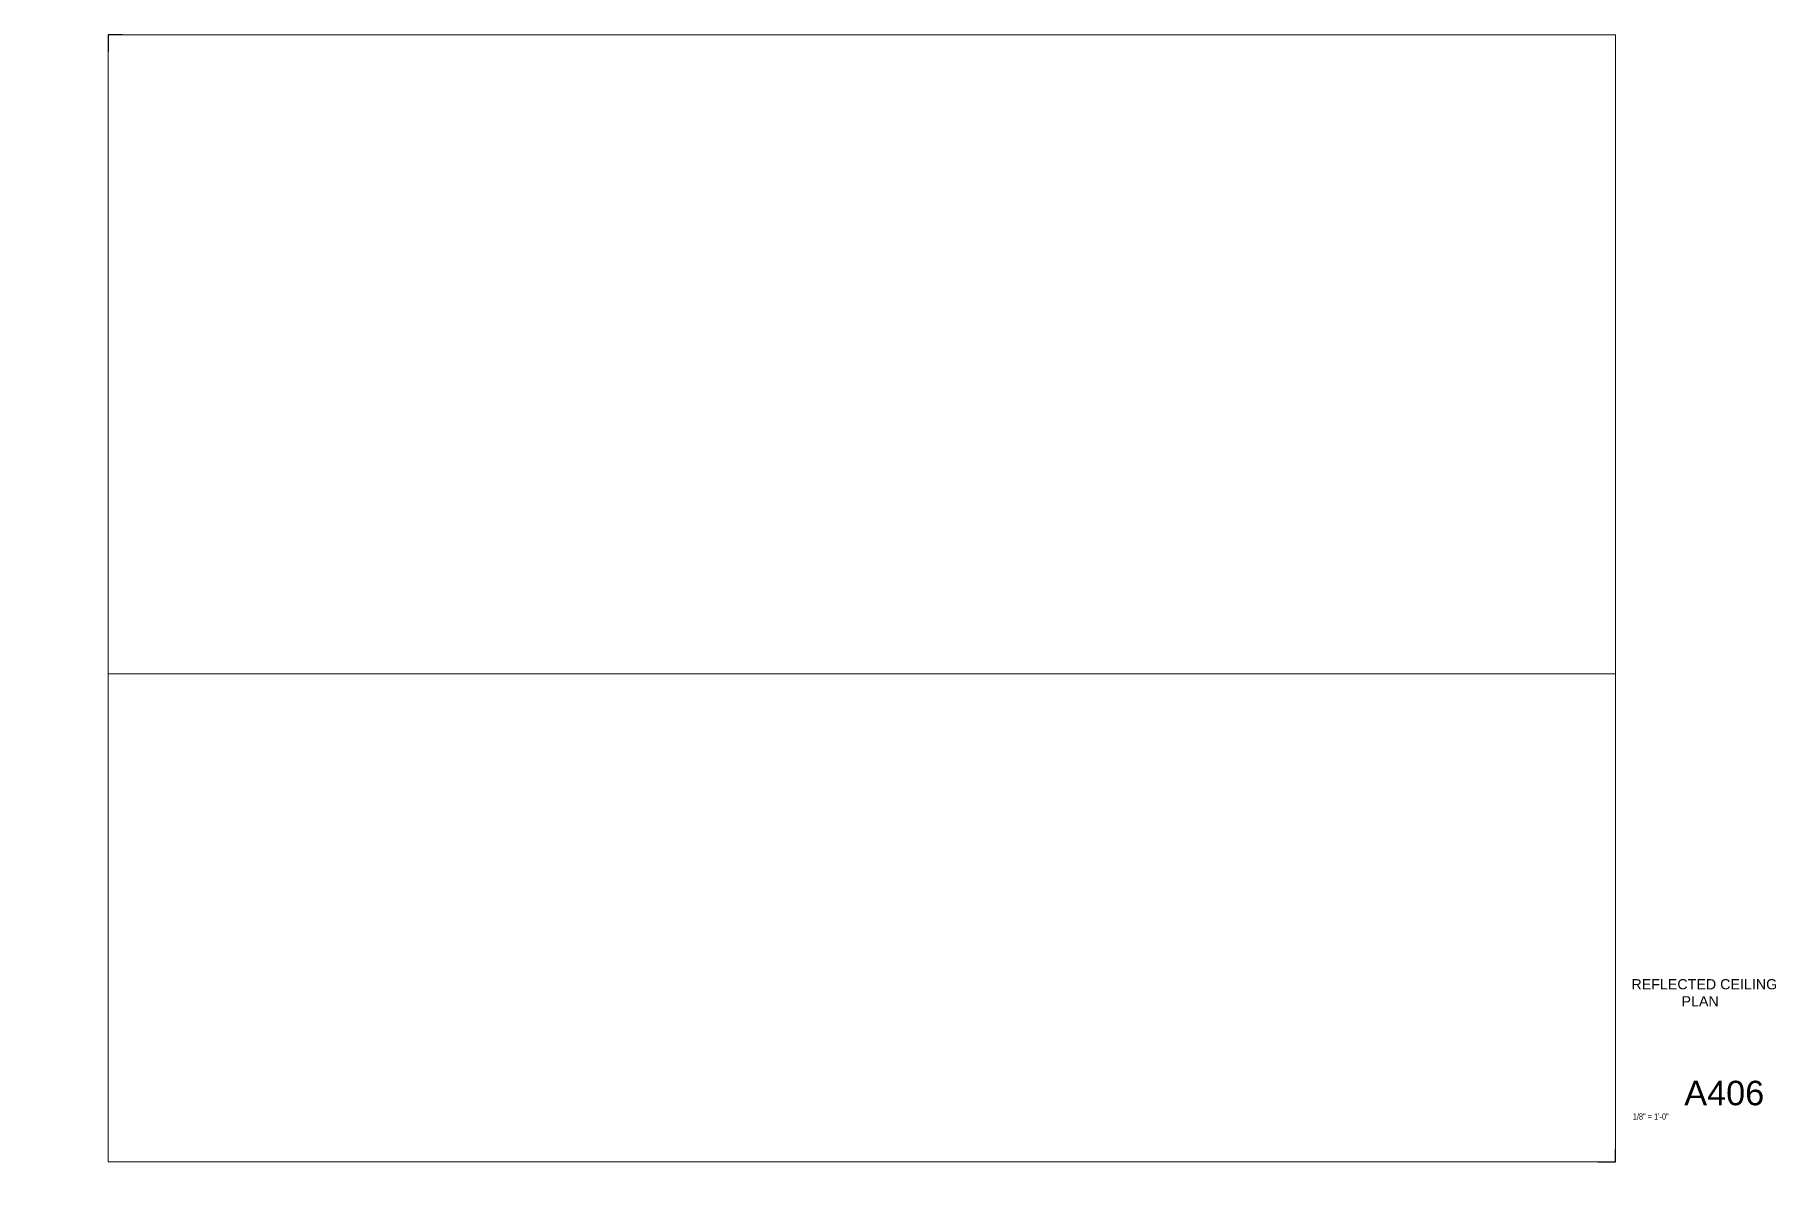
# Paper-space layout 'A400 - REFLECTED CEIING PLAN 24X36' of a CAD drawing. Header units: inches. Extents: x 0 to 35.5, y 0 to 23.5.
import ezdxf
from ezdxf.enums import TextEntityAlignment as Align

# ---------------------------------------------------------------- set-up
doc = ezdxf.new("R2010")
doc.units = ezdxf.units.IN
doc.header["$LTSCALE"] = 96
doc.header["$MEASUREMENT"] = 0
doc.layers.add('TTLB', color=254, linetype='Continuous')
doc.layers.add('Viewport', color=14, linetype='Continuous', plot=False)
doc.styles.add('OTJ_Title1', font='swiss.ttf')
doc.styles.add('XFINE', font='helvlght.shx', dxfattribs={"width": 0.85, "bigfont": 'special.shx'})
doc.styles.add('XFINE_6', font='swissl.ttf', dxfattribs={"height": 0.208333})

# ---------------------------------------------------------------- blocks, each defined once
blk = doc.blocks.new('A$C21884751')
at = {"layer": 'TTLB', "color": 7, "style": 'OTJ_Title1', "width": 0.7}
blk.add_attdef('SHEET', text='', height=0.5, dxfattribs=at).set_placement((1.708, 0.542), align=Align.MIDDLE_CENTER)
at = {"layer": 'TTLB', "color": 7, "style": 'XFINE', "width": 0.75}
blk.add_attdef('SCALE', text='', height=0.125, dxfattribs=at).set_placement((0.208, 0.125), align=Align.TOP_CENTER)

psp = doc.layouts.new('A400 - REFLECTED CEIING PLAN 24X36')

# ---------------------------------------------------------------- linework, layer by layer
at = {"layer": 'DefPoints'}
for points in [[(1.784, 23.49), (1.5, 23.49), (1.5, 23.147)], [(31.889, 0.5), (32.25, 0.5), (32.25, 0.748)]]:
    psp.add_lwpolyline(points, dxfattribs=at)
psp.add_point((0.003, 0.001), dxfattribs=at)

# ---------------------------------------------------------------- block references
ref = psp.add_blockref('A$C21884751', (32.764, 1.36))
ref.add_attrib('SCALE', '1/8" = 1\'-0"', dxfattribs={"layer": 'TTLB', "color": 7, "height": 0.125, "style": 'XFINE', "width": 0.75}).set_placement((32.971, 1.485), align=Align.TOP_CENTER)
ref.add_attrib('SHEET', 'A406', dxfattribs={"layer": 'TTLB', "color": 7, "height": 0.5, "style": 'OTJ_Title1'}).set_placement((34.471, 1.902), align=Align.MIDDLE_CENTER)

# ---------------------------------------------------------------- texts
at = {"insert": (32.441, 4.225), "char_height": 0.20833, "attachment_point": 1, "style": 'XFINE_6'}
psp.add_mtext_dynamic_manual_height_columns('\\pi0.13577;REFLECTED CEILING \\P\\pi1.1581;PLAN', width=2.97762, gutter_width=0.417, heights=[1.658], dxfattribs=at)

# ---------------------------------------------------------------- viewports
at = {"layer": 'Viewport'}
psp.add_viewport(center=(16.875, 16.972), size=(30.75, 13.03676), view_center_point=(2007.153, 1161.2), view_height=1251.52892, status=3, dxfattribs=at)
psp.add_viewport(center=(16.875, 5.477), size=(30.75, 9.95324), view_center_point=(1880.084, 2459.011), view_height=955.51109, dxfattribs=at)

doc.saveas('drawing.dxf')
